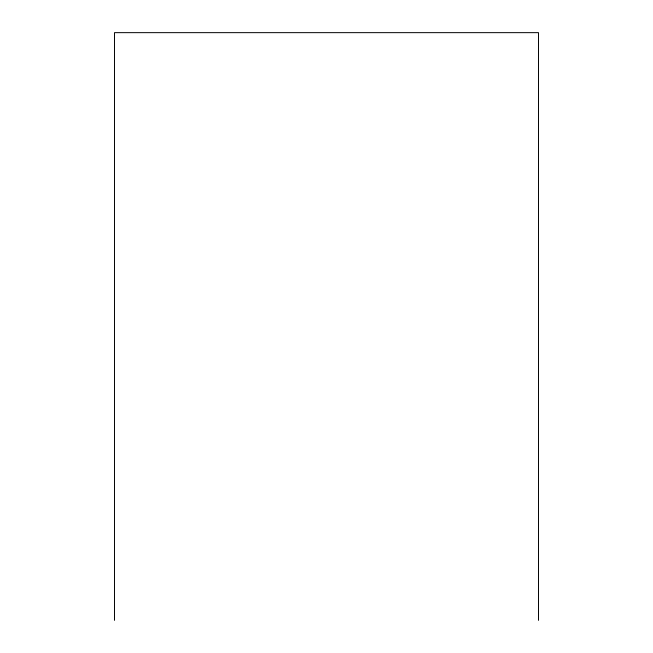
<?xml version="1.0" encoding="UTF-8"?>
<svg xmlns="http://www.w3.org/2000/svg" width="653" height="653" viewBox="0 0 653 653"><rect width="100%" height="100%" fill="white"/><g stroke="black" fill="none" stroke-linecap="round" stroke-linejoin="round"><path stroke-width="0.98" d="M538.496 620.35L538.496 32.65L114.504 32.65L114.504 620.35"/></g></svg>
